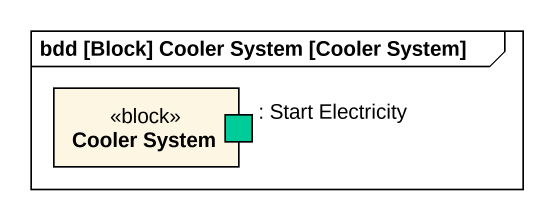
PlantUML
@startuml
mainframe bdd [Block] Cooler System [Cooler System]
rectangle "Cooler System" as Cooler_System <<block>> {
  port ": Start Electricity" as Start_Electricity #00CC99
}
@enduml
